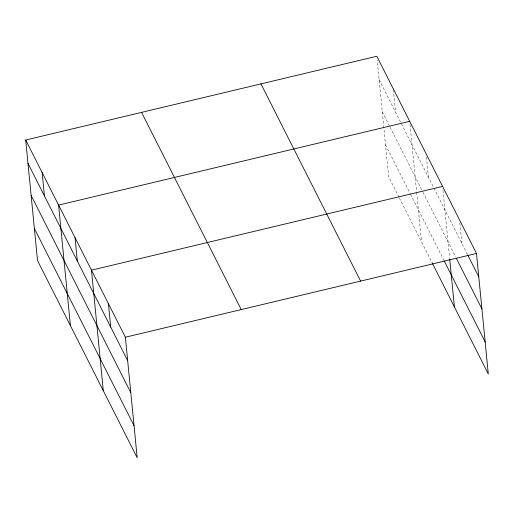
<?xml version="1.0" encoding="UTF-8"?>
<svg xmlns="http://www.w3.org/2000/svg" width="514" height="514" viewBox="0 0 514 514"><rect width="100%" height="100%" fill="white"/><g stroke="black" fill="none" stroke-linecap="round" stroke-linejoin="round"><path stroke-width="0.39" stroke-dasharray="2.57 1.93" d="M379.107 79.612L467.599 254.706M382.249 111.679L389.753 126.534M390.113 127.241L422.649 191.606M423.003 192.32L455.603 256.807M385.487 144.717L410.153 193.521M410.513 194.228L443.762 260.013M398.999 197.292L388.629 176.777L377.192 60.144M399.359 197.999L432.248 263.072M459.844 223.044L461.829 243.289M442.978 190.296L449.647 258.349M426.453 156.982L428.438 177.227M410.011 124.439L416.603 191.696M416.681 192.487L421.525 241.856M393.339 89.564L395.549 112.155"/><path stroke-width="0.77" d="M25.7 140.02L125.371 337.223L137.187 457.749L37.516 260.547L25.7 140.02L376.813 56.251L476.484 253.453L488.3 373.98L432.248 263.072M409.703 121.323L58.59 205.099L70.412 325.625M442.593 186.402L91.479 270.171L103.301 390.704M125.371 337.223L476.484 253.453M467.958 255.419L478.772 276.815M456.323 258.234L481.92 308.882M444.122 260.72L485.158 341.913M260.945 83.891L360.616 281.094M141.568 112.38L241.233 309.576M27.994 163.388L127.658 360.59M31.136 195.448L130.8 392.651M34.374 228.486L134.045 425.688M449.724 259.133L454.415 306.929M108.422 303.697L110.716 327.065M75.038 237.635L77.325 261.003M42.148 172.563L44.435 195.924"/></g></svg>
